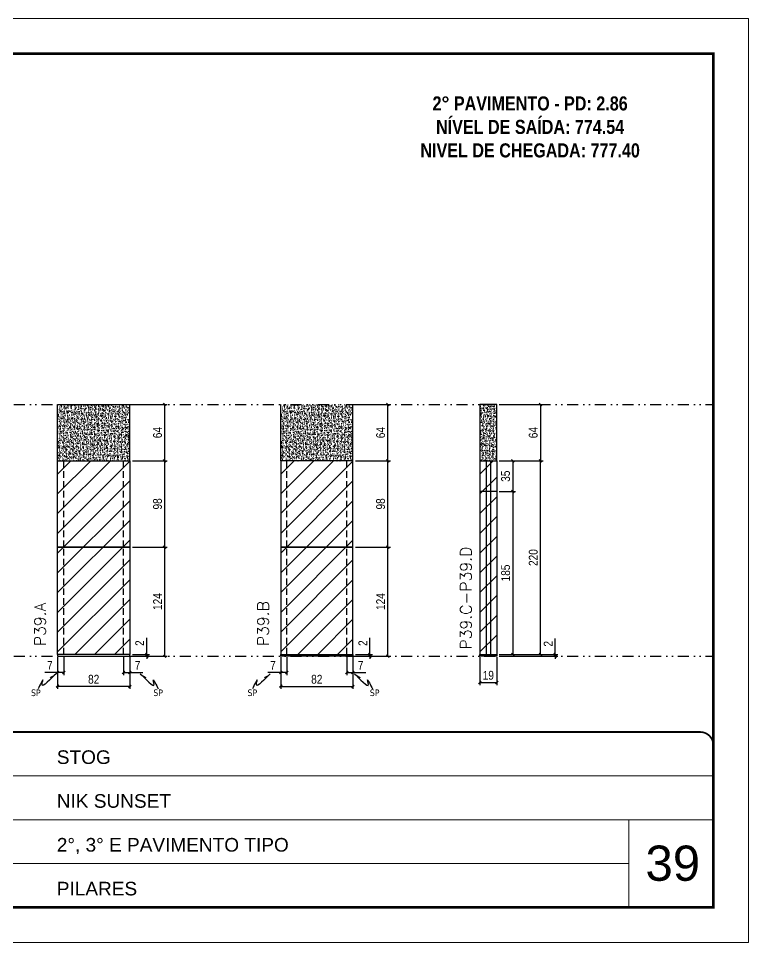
# Model space of a CAD drawing. Extents: x 808 to 7089, y -98 to 17032.
# Drawn here: x 4633 to 5463, y 5645 to 6695 of the extents above; entities that cross this region are included whole.
import ezdxf

# ---------------------------------------------------------------- set-up
doc = ezdxf.new("R2010")
doc.units = 0
for name, pattern in [('CONTINUO', [0]), ('DASHED', [0.75, 0.5, -0.25]), ('DIVIDE2', [0.625, 0.25, -0.125, 0, -0.125, 0, -0.125]), ('HIDDEN', [0.375, 0.25, -0.125])]:
    doc.linetypes.add(name, pattern=pattern)
for name, color, linetype, lineweight in [('CARIMBO', 255, 'Continuous', 9), ('Folhas', 255, 'Continuous', 9), ('REAPROVEITAMENTO', 251, 'Continuous', 9), ('SARRAFO DE PRESSAO', 251, 'DASHED', 9), ('Texto Seção', 7, 'Continuous', 15)]:
    doc.layers.add(name, color=color, linetype=linetype, lineweight=lineweight)
for name, color, linetype in [('COTA', 241, 'Continuous'), ('NOMENCLATURA', 7, 'Continuous'), ('Nível', 160, 'Continuous'), ('Painéis', 200, 'Continuous'), ('SARR_2.2x7', 40, 'Continuous'), ('Sarrafo de Pressão', 42, 'HIDDEN'), ('texto', 7, 'Continuous')]:
    doc.layers.add(name, color=color, linetype=linetype)
doc.styles.add('ARIAL', font='arial.ttf')
doc.styles.add('COTA TECNICA', font='techl___.ttf', dxfattribs={"height": 10})
doc.styles.add('COTA TECNICA-50', font='techl___.ttf', dxfattribs={"height": 10})
doc.styles.add('REGUA-120', font='ROMANS.shx', dxfattribs={"height": 15})
doc.styles.add('ROMANC', font='techb___.ttf', dxfattribs={"height": 2.5})
doc.styles.get("Standard").update_dxf_attribs({"font": 'arial.ttf'})
doc.dimstyles.new('COTA PAINEL-50', dxfattribs={"dimtxt": 10, "dimasz": 3, "dimexe": 3, "dimexo": 3, "dimgap": 3, "dimtad": 1, "dimdec": 1, "dimzin": 12, "dimdsep": 46, "dimtxsty": 'COTA TECNICA-50', "dimblk1": 'OBLIQUE', "dimblk2": 'OBLIQUE', "dimsah": 1, "dimcen": 0.9, "dimclrd": 4, "dimclre": 4, "dimclrt": 240, "dimadec": 1, "dimazin": 3, "dimtfac": 1, "dimtdec": 1, "dimtmove": 0, "dimatfit": 3, "dimfxl": 1, "dimtolj": 1, "dimtzin": 12, "dimarcsym": 0})
doc.dimstyles.new('PAINEL', dxfattribs={"dimtxt": 10, "dimasz": 3, "dimexe": 3, "dimexo": 3, "dimgap": 3, "dimtad": 1, "dimdec": 1, "dimzin": 12, "dimdsep": 46, "dimtxsty": 'COTA TECNICA', "dimblk1": 'OBLIQUE', "dimblk2": 'OBLIQUE', "dimsah": 1, "dimcen": 0.9, "dimclrd": 4, "dimclre": 4, "dimclrt": 240, "dimadec": 1, "dimazin": 3, "dimtfac": 1, "dimtdec": 1, "dimtmove": 0, "dimatfit": 3, "dimfxl": 1, "dimtolj": 1, "dimtzin": 12, "dimarcsym": 0})
doc.dimstyles.get("Standard").update_dxf_attribs({"dimtxt": 0.18, "dimasz": 0.18, "dimexe": 0.18, "dimexo": 0.0625, "dimgap": 0.09, "dimtad": 0, "dimtih": 1, "dimtoh": 1, "dimdec": 4, "dimzin": 0, "dimdsep": 46, "dimtxsty": 'Standard', "dimcen": 0.09, "dimadec": 0, "dimazin": 0, "dimtfac": 1, "dimtdec": 4, "dimtofl": 0, "dimtmove": 0, "dimatfit": 3, "dimfxl": 1, "dimtolj": 1, "dimtzin": 0, "dimarcsym": 0})

# ---------------------------------------------------------------- blocks, each defined once
blk = doc.blocks.new('9999999999')
at = {"color": 30, "linetype": 'CONTINUO'}
for p, q in [((98564.6, 34379.6), (99584, 34379.6)), ((98564.6, 34329.8), (99488, 34329.8)), ((99584, 34329.8), (99488, 34329.8)), ((99488, 34329.8), (99488, 34230.2)), ((98564.6, 34280), (99488, 34280))]:
    blk.add_line(p, q, dxfattribs=at)
at = {"color": 30, "linetype": 'CONTINUO', "const_width": 2}
blk.add_lwpolyline([(99584, 34230.2), (99584, 34414.4, 0.414214), (99569, 34429.4), (98229, 34429.4, 0.414214), (98214, 34414.4), (98214, 34245.2, 0.414214), (98229, 34230.2), (99584, 34230.2)], format="xyb", dxfattribs=at)
at = {"layer": 'Folhas'}
blk.add_lwpolyline([(98139, 34190.2), (99624, 34190.2), (99624, 35240.2), (98139, 35240.2)], close=True, dxfattribs=at)
at = {"layer": 'Folhas', "color": 30, "const_width": 3}
blk.add_lwpolyline([(98214, 34230.2), (99584, 34230.2), (99584, 35200.2), (98214, 35200.2)], close=True, dxfattribs=at)
at = {"color": 7, "linetype": 'Continuous', "ltscale": 5, "style": 'ARIAL'}
for s, height, p in [('STOG', 15.48, (98837.7, 34393.1)), ('NIK SUNSET', 15.48, (98837.7, 34343.3)), ('2°, 3° E PAVIMENTO TIPO', 15.483, (98837.7, 34293.5)), ('PILARES', 15.48, (98837.7, 34243.7))]:
    blk.add_text(s, height=height, dxfattribs=at).set_placement(p)
blk = doc.blocks.new('_Oblique')
at = {"color": 0, "linetype": 'ByBlock', "lineweight": -2}
blk.add_line((-0.5, -0.5), (0.5, 0.5), dxfattribs=at)
blk = doc.blocks.new('*D158')
at = {"layer": 'COTA', "color": 4, "lineweight": -2, "transparency": 16777216}
for p, q in [((4677.8, 5969.7), (4677.8, 5933.4)), ((4759.8, 5969.7), (4759.8, 5933.4)), ((4759.8, 5936.4), (4677.8, 5936.4))]:
    blk.add_line(p, q, dxfattribs=at)
at = {"layer": 'Defpoints', "color": 0, "transparency": 16777216}
for p in [(4677.8, 5972.7), (4759.8, 5972.7), (4677.8, 5936.4)]:
    blk.add_point(p, dxfattribs=at)
at = {"layer": 'COTA', "color": 4, "lineweight": -2, "transparency": 16777216, "xscale": 3, "yscale": 3, "zscale": 3, "rotation": 180}
blk.add_blockref('_Oblique', (4677.8, 5936.4), dxfattribs=at)
at = {"layer": 'COTA', "color": 4, "lineweight": -2, "transparency": 16777216, "xscale": 3, "yscale": 3, "zscale": 3}
blk.add_blockref('_Oblique', (4759.8, 5936.4), dxfattribs=at)
at = {"layer": 'COTA', "color": 240, "transparency": 16777216, "insert": (4718.8, 5944.4), "char_height": 10, "attachment_point": 5, "style": 'COTA TECNICA'}
blk.add_mtext('\\A1;82', dxfattribs=at)
blk = doc.blocks.new('*D159')
at = {"layer": 'COTA', "color": 4, "lineweight": -2, "transparency": 16777216}
for p, q in [((4752.8, 5969.7), (4752.8, 5949.2)), ((4759.8, 5967.7), (4759.8, 5949.2)), ((4752.8, 5952.2), (4759.8, 5952.2)), ((4759.8, 5952.2), (4774.6, 5952.2))]:
    blk.add_line(p, q, dxfattribs=at)
at = {"layer": 'Defpoints', "color": 0, "transparency": 16777216}
for p in [(4752.8, 5972.7), (4759.8, 5970.7), (4759.8, 5952.2)]:
    blk.add_point(p, dxfattribs=at)
at = {"layer": 'COTA', "color": 4, "lineweight": -2, "transparency": 16777216, "xscale": 3, "yscale": 3, "zscale": 3, "rotation": 180}
blk.add_blockref('_Oblique', (4752.8, 5952.2), dxfattribs=at)
at = {"layer": 'COTA', "color": 4, "lineweight": -2, "transparency": 16777216, "xscale": 3, "yscale": 3, "zscale": 3}
blk.add_blockref('_Oblique', (4759.8, 5952.2), dxfattribs=at)
at = {"layer": 'COTA', "color": 240, "transparency": 16777216, "insert": (4768.7, 5960.3), "char_height": 10, "attachment_point": 5, "style": 'COTA TECNICA-50'}
blk.add_mtext('\\A1;7', dxfattribs=at)
blk = doc.blocks.new('*D160')
at = {"layer": 'COTA', "color": 4, "lineweight": -2, "transparency": 16777216}
for p, q in [((4677.8, 5967.7), (4677.8, 5949.2)), ((4684.8, 5969.7), (4684.8, 5949.2)), ((4677.8, 5952.2), (4663.1, 5952.2)), ((4684.8, 5952.2), (4677.8, 5952.2))]:
    blk.add_line(p, q, dxfattribs=at)
at = {"layer": 'Defpoints', "color": 0, "transparency": 16777216}
for p in [(4677.8, 5970.7), (4684.8, 5972.7), (4677.8, 5952.2)]:
    blk.add_point(p, dxfattribs=at)
at = {"layer": 'COTA', "color": 4, "lineweight": -2, "transparency": 16777216, "xscale": 3, "yscale": 3, "zscale": 3, "rotation": 180}
blk.add_blockref('_Oblique', (4677.8, 5952.2), dxfattribs=at)
at = {"layer": 'COTA', "color": 4, "lineweight": -2, "transparency": 16777216, "xscale": 3, "yscale": 3, "zscale": 3}
blk.add_blockref('_Oblique', (4684.8, 5952.2), dxfattribs=at)
at = {"layer": 'COTA', "color": 240, "transparency": 16777216, "insert": (4669, 5960.3), "char_height": 10, "attachment_point": 5, "style": 'COTA TECNICA-50'}
blk.add_mtext('\\A1;7', dxfattribs=at)
blk = doc.blocks.new('*D161')
at = {"layer": 'COTA', "color": 4, "linetype": 'ByBlock', "lineweight": -2, "transparency": 16777216}
for p, q in [((4762.8, 6094.7), (4802.5, 6094.7)), ((4799.5, 5970.7), (4799.5, 6094.7)), ((4762.8, 5970.7), (4802.5, 5970.7))]:
    blk.add_line(p, q, dxfattribs=at)
at = {"layer": 'Defpoints', "color": 0, "linetype": 'ByBlock', "transparency": 16777216}
for p in [(4759.8, 6094.7), (4799.5, 6094.7), (4759.8, 5970.7)]:
    blk.add_point(p, dxfattribs=at)
at = {"layer": 'COTA', "color": 4, "linetype": 'ByBlock', "lineweight": -2, "transparency": 16777216, "xscale": 3, "yscale": 3, "zscale": 3}
for p, rotation in [((4799.5, 6094.7), 90), ((4799.5, 5970.7), 270)]:
    blk.add_blockref('_Oblique', p, dxfattribs=dict(at, rotation=rotation))
at = {"layer": 'COTA', "color": 240, "linetype": 'ByBlock', "transparency": 16777216, "insert": (4791.4, 6032.7), "char_height": 10, "attachment_point": 5, "rotation": 90, "style": 'COTA TECNICA'}
blk.add_mtext('\\A1;124', dxfattribs=at)
blk = doc.blocks.new('*D162')
at = {"layer": 'COTA', "color": 4, "lineweight": -2, "transparency": 16777216}
for p, q in [((4779.1, 5972.7), (4779.1, 5991.5)), ((4762.8, 5972.7), (4782.1, 5972.7)), ((4762.8, 5970.7), (4782.1, 5970.7)), ((4779.1, 5970.7), (4779.1, 5972.7)), ((4779.1, 5970.7), (4779.1, 5967.7))]:
    blk.add_line(p, q, dxfattribs=at)
at = {"layer": 'Defpoints', "color": 0, "transparency": 16777216}
for p in [(4759.8, 5972.7), (4759.8, 5970.7), (4779.1, 5970.7)]:
    blk.add_point(p, dxfattribs=at)
at = {"layer": 'COTA', "color": 4, "lineweight": -2, "transparency": 16777216, "xscale": 3, "yscale": 3, "zscale": 3}
for p, rotation in [((4779.1, 5972.7), 270), ((4779.1, 5970.7), 90)]:
    blk.add_blockref('_Oblique', p, dxfattribs=dict(at, rotation=rotation))
at = {"layer": 'COTA', "color": 240, "transparency": 16777216, "insert": (4771.1, 5985.5), "char_height": 10, "attachment_point": 5, "rotation": 90, "style": 'COTA TECNICA-50'}
blk.add_mtext('\\A1;2', dxfattribs=at)
blk = doc.blocks.new('*D163')
at = {"layer": 'COTA', "color": 4, "linetype": 'ByBlock', "lineweight": -2, "transparency": 16777216}
for p, q in [((4762.8, 6094.7), (4802.5, 6094.7)), ((4799.5, 5970.7), (4799.5, 6094.7)), ((4762.8, 5970.7), (4802.5, 5970.7))]:
    blk.add_line(p, q, dxfattribs=at)
at = {"layer": 'Defpoints', "color": 0, "linetype": 'ByBlock', "transparency": 16777216}
for p in [(4759.8, 6094.7), (4799.5, 6094.7), (4759.8, 5970.7)]:
    blk.add_point(p, dxfattribs=at)
at = {"layer": 'COTA', "color": 4, "linetype": 'ByBlock', "lineweight": -2, "transparency": 16777216, "xscale": 3, "yscale": 3, "zscale": 3}
for p, rotation in [((4799.5, 6094.7), 90), ((4799.5, 5970.7), 270)]:
    blk.add_blockref('_Oblique', p, dxfattribs=dict(at, rotation=rotation))
at = {"layer": 'COTA', "color": 240, "linetype": 'ByBlock', "transparency": 16777216, "insert": (4791.4, 6032.7), "char_height": 10, "attachment_point": 5, "rotation": 90, "style": 'COTA TECNICA'}
blk.add_mtext('\\A1;124', dxfattribs=at)
blk = doc.blocks.new('*D164')
at = {"layer": 'COTA', "color": 4, "lineweight": -2, "transparency": 16777216}
for p, q in [((4762.8, 6192.7), (4802.5, 6192.7)), ((4799.5, 6094.7), (4799.5, 6192.7)), ((4762.8, 6094.7), (4802.5, 6094.7))]:
    blk.add_line(p, q, dxfattribs=at)
at = {"layer": 'Defpoints', "color": 0, "transparency": 16777216}
for p in [(4759.8, 6192.7), (4799.5, 6192.7), (4759.8, 6094.7)]:
    blk.add_point(p, dxfattribs=at)
at = {"layer": 'COTA', "color": 4, "lineweight": -2, "transparency": 16777216, "xscale": 3, "yscale": 3, "zscale": 3}
for p, rotation in [((4799.5, 6192.7), 90), ((4799.5, 6094.7), 270)]:
    blk.add_blockref('_Oblique', p, dxfattribs=dict(at, rotation=rotation))
at = {"layer": 'COTA', "color": 240, "transparency": 16777216, "insert": (4791.4, 6143.7), "char_height": 10, "attachment_point": 5, "rotation": 90, "style": 'COTA TECNICA-50'}
blk.add_mtext('\\A1;98', dxfattribs=at)
blk = doc.blocks.new('*D165')
at = {"layer": 'COTA', "color": 4, "lineweight": -2, "transparency": 16777216}
for p, q in [((4931.4, 5969.7), (4931.4, 5933.4)), ((5013.4, 5969.7), (5013.4, 5933.4)), ((4931.4, 5936.4), (5013.4, 5936.4))]:
    blk.add_line(p, q, dxfattribs=at)
at = {"layer": 'Defpoints', "color": 0, "transparency": 16777216}
for p in [(4931.4, 5972.7), (5013.4, 5972.7), (5013.4, 5936.4)]:
    blk.add_point(p, dxfattribs=at)
at = {"layer": 'COTA', "color": 4, "lineweight": -2, "transparency": 16777216, "xscale": 3, "yscale": 3, "zscale": 3, "rotation": 180}
blk.add_blockref('_Oblique', (4931.4, 5936.4), dxfattribs=at)
at = {"layer": 'COTA', "color": 4, "lineweight": -2, "transparency": 16777216, "xscale": 3, "yscale": 3, "zscale": 3}
blk.add_blockref('_Oblique', (5013.4, 5936.4), dxfattribs=at)
at = {"layer": 'COTA', "color": 240, "transparency": 16777216, "insert": (4972.4, 5944.4), "char_height": 10, "attachment_point": 5, "style": 'COTA TECNICA'}
blk.add_mtext('\\A1;82', dxfattribs=at)
blk = doc.blocks.new('*D166')
at = {"layer": 'COTA', "color": 4, "lineweight": -2, "transparency": 16777216}
for p, q in [((4931.4, 5967.7), (4931.4, 5949.2)), ((4938.4, 5969.7), (4938.4, 5949.2)), ((4931.4, 5952.2), (4916.7, 5952.2)), ((4938.4, 5952.2), (4931.4, 5952.2))]:
    blk.add_line(p, q, dxfattribs=at)
at = {"layer": 'Defpoints', "color": 0, "transparency": 16777216}
for p in [(4931.4, 5970.7), (4938.4, 5972.7), (4931.4, 5952.2)]:
    blk.add_point(p, dxfattribs=at)
at = {"layer": 'COTA', "color": 4, "lineweight": -2, "transparency": 16777216, "xscale": 3, "yscale": 3, "zscale": 3, "rotation": 180}
blk.add_blockref('_Oblique', (4931.4, 5952.2), dxfattribs=at)
at = {"layer": 'COTA', "color": 4, "lineweight": -2, "transparency": 16777216, "xscale": 3, "yscale": 3, "zscale": 3}
blk.add_blockref('_Oblique', (4938.4, 5952.2), dxfattribs=at)
at = {"layer": 'COTA', "color": 240, "transparency": 16777216, "insert": (4922.6, 5960.3), "char_height": 10, "attachment_point": 5, "style": 'COTA TECNICA-50'}
blk.add_mtext('\\A1;7', dxfattribs=at)
blk = doc.blocks.new('*D167')
at = {"layer": 'COTA', "color": 4, "lineweight": -2, "transparency": 16777216}
for p, q in [((5006.4, 5969.7), (5006.4, 5949.2)), ((5013.4, 5967.7), (5013.4, 5949.2)), ((5006.4, 5952.2), (5013.4, 5952.2)), ((5013.4, 5952.2), (5028.2, 5952.2))]:
    blk.add_line(p, q, dxfattribs=at)
at = {"layer": 'Defpoints', "color": 0, "transparency": 16777216}
for p in [(5006.4, 5972.7), (5013.4, 5970.7), (5013.4, 5952.2)]:
    blk.add_point(p, dxfattribs=at)
at = {"layer": 'COTA', "color": 4, "lineweight": -2, "transparency": 16777216, "xscale": 3, "yscale": 3, "zscale": 3, "rotation": 180}
blk.add_blockref('_Oblique', (5006.4, 5952.2), dxfattribs=at)
at = {"layer": 'COTA', "color": 4, "lineweight": -2, "transparency": 16777216, "xscale": 3, "yscale": 3, "zscale": 3}
blk.add_blockref('_Oblique', (5013.4, 5952.2), dxfattribs=at)
at = {"layer": 'COTA', "color": 240, "transparency": 16777216, "insert": (5022.3, 5960.3), "char_height": 10, "attachment_point": 5, "style": 'COTA TECNICA-50'}
blk.add_mtext('\\A1;7', dxfattribs=at)
blk = doc.blocks.new('*D168')
at = {"layer": 'COTA', "color": 4, "linetype": 'ByBlock', "lineweight": -2, "transparency": 16777216}
for p, q in [((5016.4, 6094.7), (5056.1, 6094.7)), ((5053.1, 5970.7), (5053.1, 6094.7)), ((5016.4, 5970.7), (5056.1, 5970.7))]:
    blk.add_line(p, q, dxfattribs=at)
at = {"layer": 'Defpoints', "color": 0, "linetype": 'ByBlock', "transparency": 16777216}
for p in [(5013.4, 6094.7), (5053.1, 6094.7), (5013.4, 5970.7)]:
    blk.add_point(p, dxfattribs=at)
at = {"layer": 'COTA', "color": 4, "linetype": 'ByBlock', "lineweight": -2, "transparency": 16777216, "xscale": 3, "yscale": 3, "zscale": 3}
for p, rotation in [((5053.1, 6094.7), 90), ((5053.1, 5970.7), 270)]:
    blk.add_blockref('_Oblique', p, dxfattribs=dict(at, rotation=rotation))
at = {"layer": 'COTA', "color": 240, "linetype": 'ByBlock', "transparency": 16777216, "insert": (5045, 6032.7), "char_height": 10, "attachment_point": 5, "rotation": 90, "style": 'COTA TECNICA'}
blk.add_mtext('\\A1;124', dxfattribs=at)
blk = doc.blocks.new('*D169')
at = {"layer": 'COTA', "color": 4, "lineweight": -2, "transparency": 16777216}
for p, q in [((5032.7, 5972.7), (5032.7, 5991.5)), ((5016.4, 5972.7), (5035.7, 5972.7)), ((5016.4, 5970.7), (5035.7, 5970.7)), ((5032.7, 5970.7), (5032.7, 5972.7)), ((5032.7, 5970.7), (5032.7, 5967.7))]:
    blk.add_line(p, q, dxfattribs=at)
at = {"layer": 'Defpoints', "color": 0, "transparency": 16777216}
for p in [(5013.4, 5972.7), (5013.4, 5970.7), (5032.7, 5970.7)]:
    blk.add_point(p, dxfattribs=at)
at = {"layer": 'COTA', "color": 4, "lineweight": -2, "transparency": 16777216, "xscale": 3, "yscale": 3, "zscale": 3}
for p, rotation in [((5032.7, 5972.7), 270), ((5032.7, 5970.7), 90)]:
    blk.add_blockref('_Oblique', p, dxfattribs=dict(at, rotation=rotation))
at = {"layer": 'COTA', "color": 240, "transparency": 16777216, "insert": (5024.7, 5985.5), "char_height": 10, "attachment_point": 5, "rotation": 90, "style": 'COTA TECNICA-50'}
blk.add_mtext('\\A1;2', dxfattribs=at)
blk = doc.blocks.new('*D170')
at = {"layer": 'COTA', "color": 4, "linetype": 'ByBlock', "lineweight": -2, "transparency": 16777216}
for p, q in [((5016.4, 6094.7), (5056.1, 6094.7)), ((5053.1, 5970.7), (5053.1, 6094.7)), ((5016.4, 5970.7), (5056.1, 5970.7))]:
    blk.add_line(p, q, dxfattribs=at)
at = {"layer": 'Defpoints', "color": 0, "linetype": 'ByBlock', "transparency": 16777216}
for p in [(5013.4, 6094.7), (5053.1, 6094.7), (5013.4, 5970.7)]:
    blk.add_point(p, dxfattribs=at)
at = {"layer": 'COTA', "color": 4, "linetype": 'ByBlock', "lineweight": -2, "transparency": 16777216, "xscale": 3, "yscale": 3, "zscale": 3}
for p, rotation in [((5053.1, 6094.7), 90), ((5053.1, 5970.7), 270)]:
    blk.add_blockref('_Oblique', p, dxfattribs=dict(at, rotation=rotation))
at = {"layer": 'COTA', "color": 240, "linetype": 'ByBlock', "transparency": 16777216, "insert": (5045, 6032.7), "char_height": 10, "attachment_point": 5, "rotation": 90, "style": 'COTA TECNICA'}
blk.add_mtext('\\A1;124', dxfattribs=at)
blk = doc.blocks.new('*D171')
at = {"layer": 'COTA', "color": 4, "lineweight": -2, "transparency": 16777216}
for p, q in [((5016.4, 6192.7), (5056.1, 6192.7)), ((5053.1, 6094.7), (5053.1, 6192.7)), ((5016.4, 6094.7), (5056.1, 6094.7))]:
    blk.add_line(p, q, dxfattribs=at)
at = {"layer": 'Defpoints', "color": 0, "transparency": 16777216}
for p in [(5013.4, 6192.7), (5053.1, 6192.7), (5013.4, 6094.7)]:
    blk.add_point(p, dxfattribs=at)
at = {"layer": 'COTA', "color": 4, "lineweight": -2, "transparency": 16777216, "xscale": 3, "yscale": 3, "zscale": 3}
for p, rotation in [((5053.1, 6192.7), 90), ((5053.1, 6094.7), 270)]:
    blk.add_blockref('_Oblique', p, dxfattribs=dict(at, rotation=rotation))
at = {"layer": 'COTA', "color": 240, "transparency": 16777216, "insert": (5045, 6143.7), "char_height": 10, "attachment_point": 5, "rotation": 90, "style": 'COTA TECNICA-50'}
blk.add_mtext('\\A1;98', dxfattribs=at)
blk = doc.blocks.new('*D172')
at = {"layer": 'COTA', "color": 4, "lineweight": -2, "transparency": 16777216}
for p, q in [((4762.8, 6256.7), (4802.5, 6256.7)), ((4799.5, 6192.7), (4799.5, 6256.7)), ((4762.8, 6192.7), (4802.5, 6192.7))]:
    blk.add_line(p, q, dxfattribs=at)
at = {"layer": 'Defpoints', "color": 0, "transparency": 16777216}
for p in [(4759.8, 6256.7), (4799.5, 6256.7), (4759.8, 6192.7)]:
    blk.add_point(p, dxfattribs=at)
at = {"layer": 'COTA', "color": 4, "lineweight": -2, "transparency": 16777216, "xscale": 3, "yscale": 3, "zscale": 3}
for p, rotation in [((4799.5, 6256.7), 90), ((4799.5, 6192.7), 270)]:
    blk.add_blockref('_Oblique', p, dxfattribs=dict(at, rotation=rotation))
at = {"layer": 'COTA', "color": 240, "transparency": 16777216, "insert": (4791.4, 6224.7), "char_height": 10, "attachment_point": 5, "rotation": 90, "style": 'COTA TECNICA-50'}
blk.add_mtext('\\A1;64', dxfattribs=at)
blk = doc.blocks.new('*D173')
at = {"layer": 'COTA', "color": 4, "lineweight": -2, "transparency": 16777216}
for p, q in [((5157.9, 5969.7), (5157.9, 5937.8)), ((5176.9, 5969.7), (5176.9, 5937.8)), ((5157.9, 5940.8), (5176.9, 5940.8))]:
    blk.add_line(p, q, dxfattribs=at)
at = {"layer": 'Defpoints', "color": 0, "transparency": 16777216}
for p in [(5157.9, 5972.7), (5176.9, 5972.7), (5176.9, 5940.8)]:
    blk.add_point(p, dxfattribs=at)
at = {"layer": 'COTA', "color": 4, "lineweight": -2, "transparency": 16777216, "xscale": 3, "yscale": 3, "zscale": 3, "rotation": 180}
blk.add_blockref('_Oblique', (5157.9, 5940.8), dxfattribs=at)
at = {"layer": 'COTA', "color": 4, "lineweight": -2, "transparency": 16777216, "xscale": 3, "yscale": 3, "zscale": 3}
blk.add_blockref('_Oblique', (5176.9, 5940.8), dxfattribs=at)
at = {"layer": 'COTA', "color": 240, "transparency": 16777216, "insert": (5167.4, 5948.9), "char_height": 10, "attachment_point": 5, "style": 'COTA TECNICA'}
blk.add_mtext('\\A1;19', dxfattribs=at)
blk = doc.blocks.new('*D174')
at = {"layer": 'COTA', "color": 4, "lineweight": -2, "transparency": 16777216}
for p, q in [((5243.4, 5972.7), (5243.4, 5990.8)), ((5179.9, 5972.7), (5246.4, 5972.7)), ((5179.9, 5970.7), (5246.4, 5970.7)), ((5243.4, 5970.7), (5243.4, 5972.7)), ((5243.4, 5970.7), (5243.4, 5967.7))]:
    blk.add_line(p, q, dxfattribs=at)
at = {"layer": 'Defpoints', "color": 0, "transparency": 16777216}
for p in [(5176.9, 5972.7), (5176.9, 5970.7), (5243.4, 5972.7)]:
    blk.add_point(p, dxfattribs=at)
at = {"layer": 'COTA', "color": 4, "lineweight": -2, "transparency": 16777216, "xscale": 3, "yscale": 3, "zscale": 3}
for p, rotation in [((5243.4, 5972.7), 270), ((5243.4, 5970.7), 90)]:
    blk.add_blockref('_Oblique', p, dxfattribs=dict(at, rotation=rotation))
at = {"layer": 'COTA', "color": 240, "transparency": 16777216, "insert": (5235.4, 5984.8), "char_height": 10, "attachment_point": 5, "rotation": 90, "style": 'COTA TECNICA-50'}
blk.add_mtext('\\A1;2', dxfattribs=at)
blk = doc.blocks.new('*D1595')
at = {"layer": 'COTA', "color": 4, "linetype": 'ByBlock', "lineweight": -2, "transparency": 16777216}
for p, q in [((5179.9, 6256.7), (5229.6, 6256.7)), ((5226.6, 6256.7), (5226.6, 6192.7)), ((5179.9, 6192.7), (5229.6, 6192.7))]:
    blk.add_line(p, q, dxfattribs=at)
at = {"layer": 'Defpoints', "color": 0, "linetype": 'ByBlock', "transparency": 16777216}
for p in [(5176.9, 6256.7), (5176.9, 6192.7), (5226.6, 6192.7)]:
    blk.add_point(p, dxfattribs=at)
at = {"layer": 'COTA', "color": 4, "linetype": 'ByBlock', "lineweight": -2, "transparency": 16777216, "xscale": 3, "yscale": 3, "zscale": 3}
for p, rotation in [((5226.6, 6256.7), 90), ((5226.6, 6192.7), 270)]:
    blk.add_blockref('_Oblique', p, dxfattribs=dict(at, rotation=rotation))
at = {"layer": 'COTA', "color": 240, "linetype": 'ByBlock', "transparency": 16777216, "insert": (5218.5, 6224.7), "char_height": 10, "attachment_point": 5, "rotation": 90, "style": 'COTA TECNICA'}
blk.add_mtext('\\A1;64', dxfattribs=at)
blk = doc.blocks.new('*D1560')
at = {"layer": 'COTA', "color": 4, "lineweight": -2, "transparency": 16777216}
for p, q in [((5179.9, 6192.7), (5229.6, 6192.7)), ((5226.6, 5972.7), (5226.6, 6192.7)), ((5179.9, 5972.7), (5229.6, 5972.7))]:
    blk.add_line(p, q, dxfattribs=at)
at = {"layer": 'Defpoints', "color": 0, "transparency": 16777216}
for p in [(5176.9, 6192.7), (5226.6, 6192.7), (5176.9, 5972.7)]:
    blk.add_point(p, dxfattribs=at)
at = {"layer": 'COTA', "color": 4, "lineweight": -2, "transparency": 16777216, "xscale": 3, "yscale": 3, "zscale": 3}
for p, rotation in [((5226.6, 6192.7), 90), ((5226.6, 5972.7), 270)]:
    blk.add_blockref('_Oblique', p, dxfattribs=dict(at, rotation=rotation))
at = {"layer": 'COTA', "color": 240, "transparency": 16777216, "insert": (5218.5, 6082.7), "char_height": 10, "attachment_point": 5, "rotation": 90, "style": 'COTA TECNICA-50'}
blk.add_mtext('\\A1;220', dxfattribs=at)
blk = doc.blocks.new('*D43')
at = {"layer": 'COTA', "color": 4, "lineweight": -2, "transparency": 16777216}
for p, q in [((5179.9, 6192.7), (5198.2, 6192.7)), ((5195.2, 6192.7), (5195.2, 6157.7)), ((5179.9, 6157.7), (5198.2, 6157.7))]:
    blk.add_line(p, q, dxfattribs=at)
at = {"layer": 'Defpoints', "color": 0, "transparency": 16777216}
for p in [(5176.9, 6192.7), (5176.9, 6157.7), (5195.2, 6157.7)]:
    blk.add_point(p, dxfattribs=at)
at = {"layer": 'COTA', "color": 4, "lineweight": -2, "transparency": 16777216, "xscale": 3, "yscale": 3, "zscale": 3}
for p, rotation in [((5195.2, 6192.7), 90), ((5195.2, 6157.7), 270)]:
    blk.add_blockref('_Oblique', p, dxfattribs=dict(at, rotation=rotation))
at = {"layer": 'COTA', "color": 240, "transparency": 16777216, "insert": (5187, 6175.2), "char_height": 10, "attachment_point": 5, "rotation": 90, "style": 'COTA TECNICA'}
blk.add_mtext('\\A1;35', dxfattribs=at)
blk = doc.blocks.new('*D44')
at = {"layer": 'COTA', "color": 4, "lineweight": -2, "transparency": 16777216}
for p, q in [((5179.9, 6157.7), (5198.2, 6157.7)), ((5195.2, 6157.7), (5195.2, 5972.7)), ((5179.9, 5972.7), (5198.2, 5972.7))]:
    blk.add_line(p, q, dxfattribs=at)
at = {"layer": 'Defpoints', "color": 0, "transparency": 16777216}
for p in [(5176.9, 6157.7), (5176.9, 5972.7), (5195.2, 5972.7)]:
    blk.add_point(p, dxfattribs=at)
at = {"layer": 'COTA', "color": 4, "lineweight": -2, "transparency": 16777216, "xscale": 3, "yscale": 3, "zscale": 3}
for p, rotation in [((5195.2, 6157.7), 90), ((5195.2, 5972.7), 270)]:
    blk.add_blockref('_Oblique', p, dxfattribs=dict(at, rotation=rotation))
at = {"layer": 'COTA', "color": 240, "transparency": 16777216, "insert": (5187.1, 6065.2), "char_height": 10, "attachment_point": 5, "rotation": 90, "style": 'COTA TECNICA'}
blk.add_mtext('\\A1;185', dxfattribs=at)
blk = doc.blocks.new('*D45')
at = {"layer": 'COTA', "color": 4, "lineweight": -2, "transparency": 16777216}
for p, q in [((5016.4, 6256.7), (5056.1, 6256.7)), ((5053.1, 6192.7), (5053.1, 6256.7)), ((5016.4, 6192.7), (5056.1, 6192.7))]:
    blk.add_line(p, q, dxfattribs=at)
at = {"layer": 'Defpoints', "color": 0, "transparency": 16777216}
for p in [(5013.4, 6256.7), (5053.1, 6256.7), (5013.4, 6192.7)]:
    blk.add_point(p, dxfattribs=at)
at = {"layer": 'COTA', "color": 4, "lineweight": -2, "transparency": 16777216, "xscale": 3, "yscale": 3, "zscale": 3}
for p, rotation in [((5053.1, 6256.7), 90), ((5053.1, 6192.7), 270)]:
    blk.add_blockref('_Oblique', p, dxfattribs=dict(at, rotation=rotation))
at = {"layer": 'COTA', "color": 240, "transparency": 16777216, "insert": (5045, 6224.7), "char_height": 10, "attachment_point": 5, "rotation": 90, "style": 'COTA TECNICA-50'}
blk.add_mtext('\\A1;64', dxfattribs=at)

msp = doc.modelspace()

# ---------------------------------------------------------------- hatches: boundary and pattern name
at = {"layer": 'COTA', "linetype": 'ByBlock'}
h = msp.add_hatch(dxfattribs=at)
h.set_pattern_fill('AR-CONC', color=256, scale=0.03)
h.set_pattern_definition([(50, (-4104.9173, 2144.7227), (5.46554, -0.4781726), [0.5715, -6.2865]), (355, (-4104.917, 2144.7227), (-1.0573026, 5.7317054), [0.4572, -5.0292175]), (100.451445, (-4104.462, 2144.683), (4.4082374, 5.2535326), [0.4857003, -5.3427073]), (46.1842, (-4104.917, 2146.2467), (8.132371, -1.26127), [0.85725, -9.42975]), (96.63556, (-4104.2396, 2146.1416), (7.122124, 7.422784), [0.728551, -8.014068]), (351.18415, (-4104.917, 2146.247), (7.122124, 7.422784), [0.685799, -7.543792]), (21, (-4104.1553, 2145.8657), (4.5484317, -3.067956), [0.5715, -6.2865]), (326, (-4104.155, 2145.8657), (1.854061, 5.525639), [0.4572, -5.0292]), (71.451445, (-4103.776, 2145.61), (6.4024926, 2.457683), [0.4857003, -5.342698]), (37.5, (-4104.9173, 2144.7227), (0.0926581, 2.53665117), [0, -4.96824, 0, -5.1054, 0, -5.04825]), (7.5, (-4104.9173, 2144.7227), (2.0045899, 3.00541724), [0, -2.91084, 0, -4.85394, 0, -1.92405]), (327.5, (-4106.6165, 2144.7227), (4.06771786, -0.1718623), [0, -1.905, 0, -5.9436, 0, -7.8867]), (317.5, (-4107.3785, 2144.7227), (4.4438754, 0.7627947), [0, -2.4765, 0, -3.94716, 0, -5.6007])])
h.paths.add_polyline_path([(4759.84, 6256.71), (4759.84, 6192.71), (4677.84, 6192.71), (4677.84, 6256.71)])
h = msp.add_hatch(dxfattribs=at)
h.set_pattern_fill('AR-CONC', color=256, scale=0.03)
h.set_pattern_definition([(50, (-3851.3274, 2144.7227), (5.46554, -0.4781726), [0.5715, -6.2865]), (355, (-3851.3274, 2144.7227), (-1.0573026, 5.7317054), [0.4572, -5.0292175]), (100.451445, (-3850.872, 2144.683), (4.4082374, 5.2535326), [0.4857003, -5.3427073]), (46.1842, (-3851.3274, 2146.2467), (8.132371, -1.26127), [0.85725, -9.42975]), (96.63556, (-3850.65, 2146.1416), (7.122124, 7.422784), [0.728551, -8.014068]), (351.18415, (-3851.327, 2146.247), (7.122124, 7.422784), [0.685799, -7.543792]), (21, (-3850.5654, 2145.8657), (4.5484317, -3.067956), [0.5715, -6.2865]), (326, (-3850.5654, 2145.8657), (1.854061, 5.525639), [0.4572, -5.0292]), (71.451445, (-3850.1863, 2145.61), (6.4024926, 2.457683), [0.4857003, -5.342698]), (37.5, (-3851.3274, 2144.7227), (0.0926581, 2.53665117), [0, -4.96824, 0, -5.1054, 0, -5.04825]), (7.5, (-3851.3274, 2144.7227), (2.0045899, 3.00541724), [0, -2.91084, 0, -4.85394, 0, -1.92405]), (327.5, (-3853.0266, 2144.7227), (4.06771786, -0.1718623), [0, -1.905, 0, -5.9436, 0, -7.8867]), (317.5, (-3853.7886, 2144.7227), (4.4438754, 0.7627947), [0, -2.4765, 0, -3.94716, 0, -5.6007])])
h.paths.add_polyline_path([(5013.43, 6256.71), (5013.43, 6192.71), (4931.43, 6192.71), (4931.43, 6256.71)])
h = msp.add_hatch(dxfattribs=at)
h.set_pattern_fill('AR-CONC', color=256, scale=0.03)
h.set_pattern_definition([(50, (-3931.2346, 2144.7466), (5.46554, -0.4781726), [0.5715, -6.2865]), (355, (-3931.2346, 2144.7466), (-1.0573026, 5.7317054), [0.4572, -5.0292175]), (100.451445, (-3930.779, 2144.7067), (4.4082374, 5.2535326), [0.4857003, -5.3427073]), (46.1842, (-3931.2346, 2146.2706), (8.132371, -1.26127), [0.85725, -9.42975]), (96.63556, (-3930.557, 2146.1655), (7.122124, 7.422784), [0.728551, -8.014068]), (351.18415, (-3931.235, 2146.2706), (7.122124, 7.422784), [0.685799, -7.543792]), (21, (-3930.4726, 2145.8896), (4.5484317, -3.067956), [0.5715, -6.2865]), (326, (-3930.4726, 2145.8896), (1.854061, 5.525639), [0.4572, -5.0292]), (71.451445, (-3930.0936, 2145.634), (6.4024926, 2.457683), [0.4857003, -5.342698]), (37.5, (-3931.2346, 2144.7466), (0.0926581, 2.53665117), [0, -4.96824, 0, -5.1054, 0, -5.04825]), (7.5, (-3931.2346, 2144.7466), (2.0045899, 3.00541724), [0, -2.91084, 0, -4.85394, 0, -1.92405]), (327.5, (-3932.9339, 2144.7466), (4.06771786, -0.1718623), [0, -1.905, 0, -5.9436, 0, -7.8867]), (317.5, (-3933.696, 2144.7466), (4.4438754, 0.7627947), [0, -2.4765, 0, -3.94716, 0, -5.6007])])
h.paths.add_polyline_path([(5176.89, 6256.74), (5157.89, 6256.74), (5157.89, 6192.71), (5176.89, 6192.71)])
at = {"layer": 'REAPROVEITAMENTO', "linetype": 'ByBlock'}
h = msp.add_hatch(dxfattribs=at)
h.set_pattern_fill('ANSI31', color=256, scale=5, style=2)
h.set_pattern_definition([(45, (1091.66, -3043.688), (-11.22532, 11.22532), [])])
h.paths.add_polyline_path([(4759.84, 6192.71), (4677.84, 6192.71), (4677.84, 5972.71), (4759.84, 5972.71)])
h = msp.add_hatch(dxfattribs=at)
h.set_pattern_fill('ANSI31', color=256, scale=5, style=2)
h.set_pattern_definition([(45, (1345.25, -3043.688), (-11.22532, 11.22532), [])])
h.paths.add_polyline_path([(5013.43, 6192.71), (4931.43, 6192.71), (4931.43, 5972.71), (5013.43, 5972.71)])
h = msp.add_hatch(dxfattribs=at)
h.set_pattern_fill('ANSI31', color=256, scale=5, style=2)
h.set_pattern_definition([(45, (1571.713, -3043.688), (-11.22532, 11.22532), [])])
h.paths.add_polyline_path([(5176.89, 6192.71), (5157.89, 6192.71), (5157.89, 5972.71), (5176.89, 5972.71)])

# ---------------------------------------------------------------- linework, layer by layer
at = {"layer": 'COTA', "linetype": 'ByBlock'}
for p, q in [((4677.84, 6192.71), (4677.84, 6256.71)), ((4677.84, 6256.71), (4759.84, 6256.71)), ((4759.84, 6192.71), (4759.84, 6256.71)), ((4931.43, 6192.71), (4931.43, 6256.71)), ((5013.43, 6192.71), (5013.43, 6256.71))]:
    msp.add_line(p, q, dxfattribs=at)
msp.add_lwpolyline([(5157.89, 6192.71), (5176.89, 6192.71), (5176.89, 6256.74), (5157.89, 6256.74)], close=True, dxfattribs=at)
at = {"layer": 'Nível', "color": 4, "linetype": 'DIVIDE2', "ltscale": 50}
for p, q in [((4502.33, 6256.71), (5423.17, 6256.71)), ((4502.33, 5970.71), (5423.17, 5970.71))]:
    msp.add_line(p, q, dxfattribs=at)
at = {"layer": 'Painéis'}
for p, q in [((5157.89, 6192.71), (5157.89, 5972.71)), ((5157.89, 6192.71), (5176.89, 6192.71)), ((5176.89, 6192.71), (5176.89, 5972.71)), ((5176.89, 6157.71), (5157.89, 6157.71)), ((5157.89, 5972.71), (5176.89, 5972.71)), ((5157.89, 5972.71), (5176.89, 5972.71)), ((5157.89, 5970.71), (5157.89, 5972.71)), ((5176.89, 5970.71), (5157.89, 5970.71)), ((5176.89, 5972.71), (5176.89, 5970.71))]:
    msp.add_line(p, q, dxfattribs=at)
for points in [[(4677.84, 6192.71), (4759.84, 6192.71), (4759.84, 6094.71), (4677.84, 6094.71)], [(5013.43, 6192.71), (4931.43, 6192.71), (4931.43, 6094.71), (5013.43, 6094.71)], [(4677.84, 6094.71), (4759.84, 6094.71), (4759.84, 5972.71), (4677.84, 5972.71)], [(5013.43, 6094.71), (4931.43, 6094.71), (4931.43, 5972.71), (5013.43, 5972.71)], [(4677.84, 5970.71), (4759.84, 5970.71), (4759.84, 5972.71), (4677.84, 5972.71)], [(5013.43, 5970.71), (4931.43, 5970.71), (4931.43, 5972.71), (5013.43, 5972.71)]]:
    msp.add_lwpolyline(points, close=True, dxfattribs=at)
for points in [[(4677.84, 6192.71), (4759.84, 6192.71)], [(5013.43, 6192.71), (4931.43, 6192.71)]]:
    msp.add_lwpolyline(points, dxfattribs=at)
at = {"layer": 'SARR_2.2x7'}
for p, q in [((5164.89, 6192.71), (5164.89, 5972.71)), ((5169.89, 6192.71), (5169.89, 5972.71))]:
    msp.add_line(p, q, dxfattribs=at)
at = {"layer": 'Sarrafo de Pressão', "ltscale": 30}
for p, q in [((4684.84, 6094.71), (4684.84, 6192.71)), ((4752.84, 6094.71), (4752.84, 6192.71)), ((4938.43, 6094.71), (4938.43, 6192.71)), ((5006.43, 6094.71), (5006.43, 6192.71)), ((4684.84, 5972.71), (4684.84, 6094.71)), ((4752.84, 5972.71), (4752.84, 6094.71)), ((4938.43, 5972.71), (4938.43, 6094.71)), ((5006.43, 5972.71), (5006.43, 6094.71))]:
    msp.add_line(p, q, dxfattribs=at)

# ---------------------------------------------------------------- block references
at = {"layer": 'SARRAFO DE PRESSAO', "color": 6, "linetype": 'ByBlock'}
msp.add_blockref('9999999999', (-94160.81, -28544.9), dxfattribs=at)

# ---------------------------------------------------------------- texts
at = {"layer": 'CARIMBO', "style": 'ARIAL'}
msp.add_text('39', height=40, dxfattribs=at).set_placement((5346.03, 5715.45))
at = {"layer": 'NOMENCLATURA', "color": 2, "insert": (5214.91, 6633.44), "char_height": 16, "attachment_point": 2, "style": 'ROMANC'}
msp.add_mtext_dynamic_manual_height_columns('\\P2° PAVIMENTO - PD: 2.86\\PNÍVEL DE SAÍDA: 774.54\\PNIVEL DE CHEGADA: 777.40', width=328.3607, gutter_width=1, heights=[0], dxfattribs=at)
at = {"layer": 'texto', "color": 0, "char_height": 7.5, "attachment_point": 5}
for insert in [(4653.06, 5929.04), (4792.08, 5929.04), (4899.18, 5929.04), (5038.2, 5929.04)]:
    msp.add_mtext('{\\fTahoma|b0|i0|c0|p34;\\C4;SP}', dxfattribs=dict(at, insert=insert))
at = {"layer": 'Texto Seção', "char_height": 13, "width": 285.3299, "attachment_point": 7, "rotation": 90, "style": 'REGUA-120'}
for s, insert in [('\\pxt4;P39.C-P39.D', (5148.44, 5978.13)), ('P39.A', (4664.36, 5981.97)), ('P39.B', (4917.95, 5981.97))]:
    msp.add_mtext(s, dxfattribs=dict(at, insert=insert))

# ---------------------------------------------------------------- dimensions: what is measured, and where the dimension line sits
at = {"layer": 'COTA'}
for base, p1, p2, angle, dimstyle, picture, middle in [((4799.48, 6256.71), (4759.84, 6192.71), (4759.84, 6256.71), 90, 'COTA PAINEL-50', '*D172', (4791.37, 6224.71)), ((5053.07, 6256.71), (5013.43, 6192.71), (5013.43, 6256.71), 90, 'COTA PAINEL-50', '*D45', (5044.96, 6224.71)), ((4799.48, 6192.71), (4759.84, 6094.71), (4759.84, 6192.71), 90, 'COTA PAINEL-50', '*D164', (4791.37, 6143.71)), ((5053.07, 6192.71), (5013.43, 6094.71), (5013.43, 6192.71), 90, 'COTA PAINEL-50', '*D171', (5044.96, 6143.71)), ((5226.64, 6192.71), (5176.89, 5972.71), (5176.89, 6192.71), 90, 'COTA PAINEL-50', '*D1560', (5218.54, 6082.71)), ((5195.2, 6157.71), (5176.89, 6192.71), (5176.89, 6157.71), 90, 'PAINEL', '*D43', (5186.98, 6175.21)), ((5195.2, 5972.71), (5176.89, 6157.71), (5176.89, 5972.71), 90, 'PAINEL', '*D44', (5187.07, 6065.21)), ((4677.84, 5952.2), (4684.84, 5972.71), (4677.84, 5970.71), 180, 'COTA PAINEL-50', '*D160', (4668.97, 5960.28)), ((4931.43, 5952.2), (4938.43, 5972.71), (4931.43, 5970.71), 180, 'COTA PAINEL-50', '*D166', (4922.56, 5960.28))]:
    dim = msp.add_linear_dim(base=base, p1=p1, p2=p2, angle=angle, dimstyle=dimstyle, dxfattribs=at)
    dim.commit()
    dim.dimension.update_dxf_attribs({"geometry": picture, "text_midpoint": middle})
at = {"layer": 'COTA', "linetype": 'ByBlock'}
dim = msp.add_linear_dim(base=(5226.64, 6192.71), p1=(5176.89, 6256.74), p2=(5176.89, 6192.71), angle=90, dimstyle='PAINEL', dxfattribs=at)
dim.commit()
dim.dimension.update_dxf_attribs({"geometry": '*D1595', "text_midpoint": (5218.54, 6224.73)})
for p1, p2, picture, middle in [((4759.84, 5970.71), (4759.84, 6094.71), '*D161', (4791.4, 6032.71)), ((4759.84, 5970.71), (4759.84, 6094.71), '*D163', (4791.4, 6032.71)), ((5013.43, 5970.71), (5013.43, 6094.71), '*D168', (5044.99, 6032.71)), ((5013.43, 5970.71), (5013.43, 6094.71), '*D170', (5044.99, 6032.71))]:
    dim = msp.add_aligned_dim(p1=p1, p2=p2, distance=-39.64, dimstyle='PAINEL', dxfattribs=at)
    dim.commit()
    dim.dimension.update_dxf_attribs({"geometry": picture, "text_midpoint": middle})
at = {"layer": 'COTA'}
for base, p1, p2, picture, middle in [((4779.09, 5970.71), (4759.84, 5972.71), (4759.84, 5970.71), '*D162', (4779.09, 5985.46)), ((5032.68, 5970.71), (5013.43, 5972.71), (5013.43, 5970.71), '*D169', (5032.68, 5985.46)), ((5243.39, 5972.71), (5176.89, 5970.71), (5176.89, 5972.71), '*D174', (5243.39, 5984.77))]:
    dim = msp.add_linear_dim(base=base, p1=p1, p2=p2, angle=90, dimstyle='COTA PAINEL-50', dxfattribs=at)
    dim.commit()
    dim.dimension.update_dxf_attribs({"geometry": picture, "text_midpoint": middle, "dimtype": 160})
dim = msp.add_linear_dim(base=(4677.84, 5936.35), p1=(4759.84, 5972.71), p2=(4677.84, 5972.71), angle=180, dimstyle='PAINEL', override={"dimarcsym": 2}, dxfattribs=at)
dim.commit()
dim.dimension.update_dxf_attribs({"geometry": '*D158', "text_midpoint": (4718.84, 5944.45)})
for base, p1, p2, picture, middle in [((4759.84, 5952.2), (4752.84, 5972.71), (4759.84, 5970.71), '*D159', (4768.7, 5960.28)), ((5013.43, 5952.2), (5006.43, 5972.71), (5013.43, 5970.71), '*D167', (5022.29, 5960.28))]:
    dim = msp.add_linear_dim(base=base, p1=p1, p2=p2, dimstyle='COTA PAINEL-50', dxfattribs=at)
    dim.commit()
    dim.dimension.update_dxf_attribs({"geometry": picture, "text_midpoint": middle})
for base, p1, p2, picture, middle in [((5013.43, 5936.35), (4931.43, 5972.71), (5013.43, 5972.71), '*D165', (4972.43, 5944.45)), ((5176.89, 5940.82), (5157.89, 5972.71), (5176.89, 5972.71), '*D173', (5167.39, 5948.91))]:
    dim = msp.add_linear_dim(base=base, p1=p1, p2=p2, dimstyle='PAINEL', override={"dimarcsym": 2}, dxfattribs=at)
    dim.commit()
    dim.dimension.update_dxf_attribs({"geometry": picture, "text_midpoint": middle})

# ---------------------------------------------------------------- leaders
at = {"layer": 'COTA', "path_type": 1}
for points in [[(4676.01, 5950.53), (4660.22, 5938.7), (4661.15, 5943.51), (4655.59, 5933.72)], [(4771.66, 5950.53), (4787.45, 5938.7), (4786.52, 5943.51), (4792.08, 5933.72)], [(4919.6, 5950.53), (4903.81, 5938.7), (4904.74, 5943.51), (4899.18, 5933.72)], [(5015.25, 5950.53), (5031.04, 5938.7), (5030.11, 5943.51), (5035.67, 5933.72)]]:
    msp.add_leader(points, dimstyle='Standard', override={"dimasz": 8}, dxfattribs=at)

doc.saveas('drawing.dxf')
